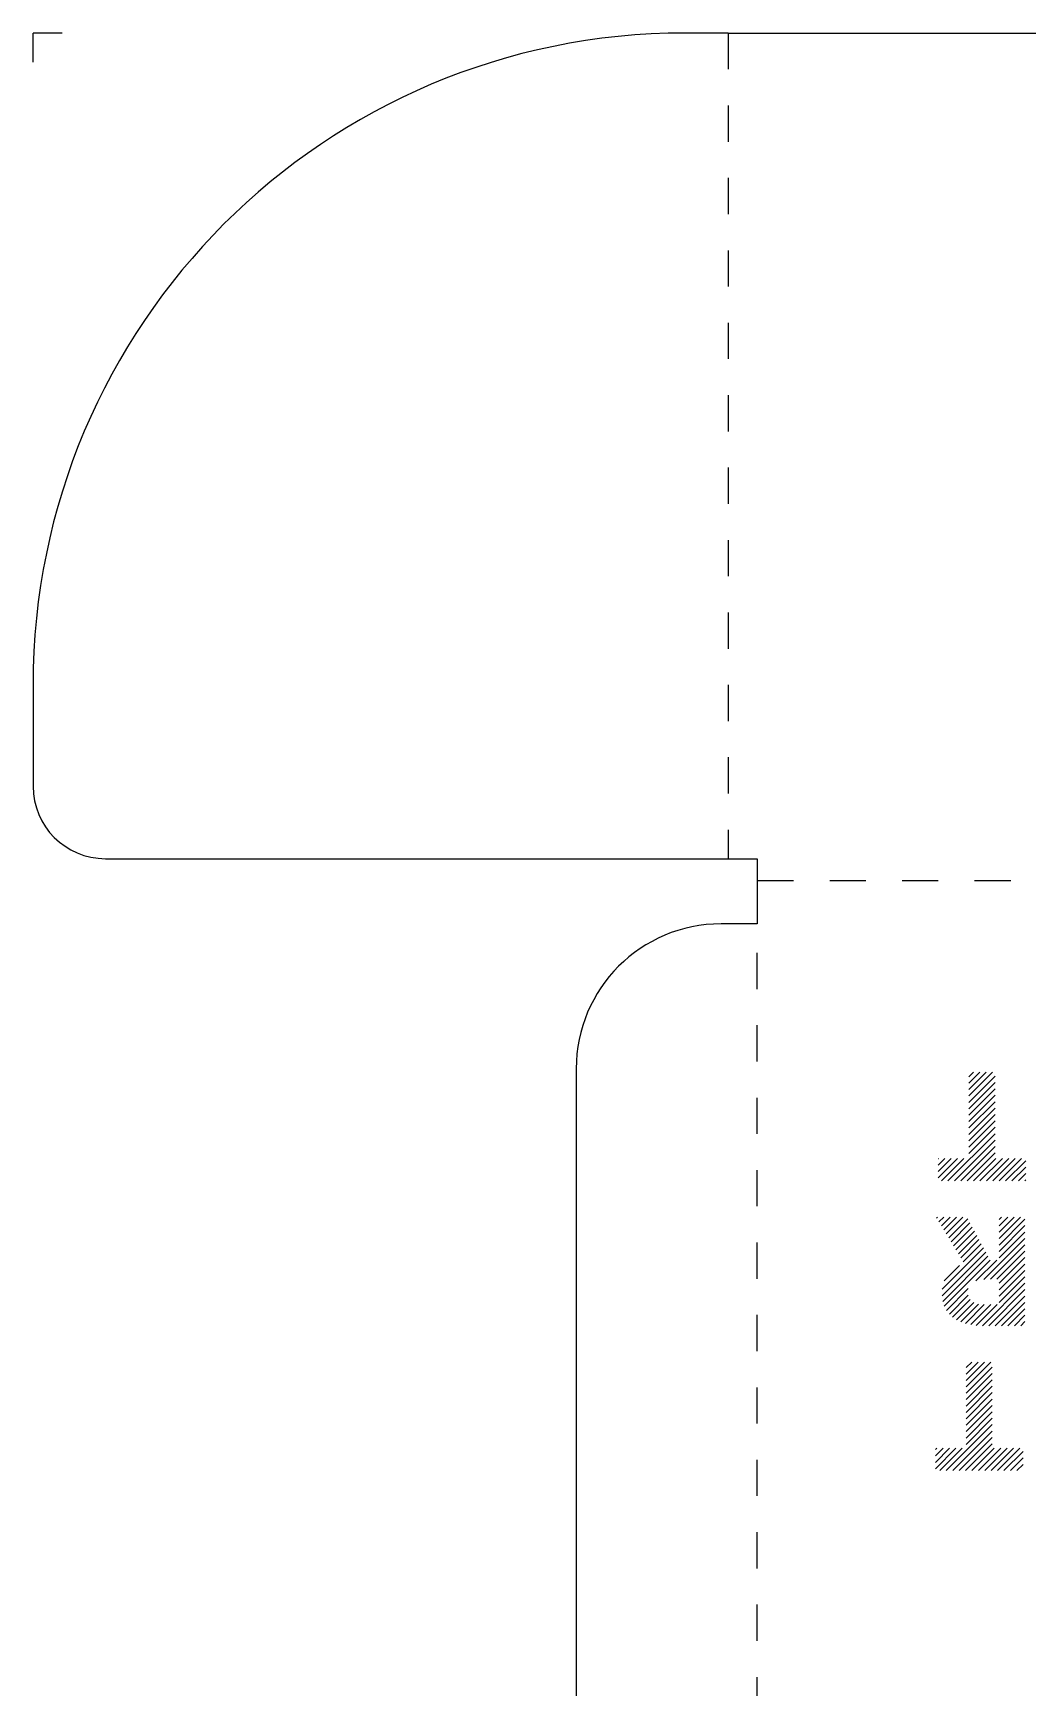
# Model space of a CAD drawing. Header units: millimetres. Extents: x -407 to 407, y -1471 to -78.
# Drawn here: x -255 to -117.6, y -306.5 to -78 of the extents above; entities that cross this region are included whole.
import ezdxf

# ---------------------------------------------------------------- set-up
doc = ezdxf.new("R2010")
doc.units = ezdxf.units.MM
doc.header["$MEASUREMENT"] = 0
doc.linetypes.add('Dashed', pattern=[10, 5, -5])
for name, color, linetype, true_color in [('Cut2', 1, 'Continuous', 0xff0000), ('Etch2', 5, 'Dashed', 0x0000ff), ('Opsoro logo', 5, 'Continuous', 0x0000ff)]:
    doc.layers.add(name, color=color, linetype=linetype, true_color=true_color)
pattern_1 = [(225, (0, 0), (0.4419417, -0.4419417), [])]

msp = doc.modelspace()

# ---------------------------------------------------------------- hatches: boundary and pattern name
at = {"layer": 'Opsoro logo'}
h = msp.add_hatch(dxfattribs=at)
h.set_pattern_fill('Hatch1', color=256, scale=5, angle=225, style=0, pattern_type=2)
h.set_pattern_definition(pattern_1)
h.paths.add_polyline_path([(-125.77, -233.41), (-125.77, -221.5), (-122.14, -221.5), (-122.14, -233.41), (-117.91, -233.41), (-117.91, -236.5), (-130, -236.5), (-130, -233.41)], flags=0)
h = msp.add_hatch(dxfattribs=at)
h.set_pattern_fill('Hatch1', color=256, scale=5, angle=225, style=0, pattern_type=2)
h.set_pattern_definition(pattern_1)
h.paths.add_polyline_path([(-126.07, -241.5), (-122.83, -247.45), (-121.6, -247.45), (-121.6, -241.5), (-118.04, -241.5), (-118.04, -256.5), (-123.76, -256.5), (-124.03, -256.5), (-124.3, -256.49), (-124.56, -256.47), (-124.83, -256.44), (-125.09, -256.41), (-125.35, -256.37), (-125.61, -256.33), (-125.87, -256.28), (-125.99, -256.25), (-126.12, -256.22), (-126.24, -256.18), (-126.37, -256.15), (-126.49, -256.11), (-126.61, -256.07), (-126.73, -256.02), (-126.84, -255.98), (-126.96, -255.93), (-127.07, -255.88), (-127.18, -255.83), (-127.29, -255.77), (-127.4, -255.71), (-127.5, -255.65), (-127.61, -255.59), (-127.71, -255.53), (-127.81, -255.46), (-127.91, -255.39), (-128, -255.31), (-128.1, -255.24), (-128.19, -255.16), (-128.28, -255.08), (-128.36, -255), (-128.44, -254.91), (-128.52, -254.82), (-128.6, -254.73), (-128.68, -254.64), (-128.75, -254.54), (-128.82, -254.44), (-128.89, -254.34), (-128.95, -254.23), (-129.01, -254.13), (-129.04, -254.07), (-129.07, -254.02), (-129.1, -253.96), (-129.13, -253.9), (-129.15, -253.85), (-129.18, -253.79), (-129.2, -253.73), (-129.23, -253.67), (-129.25, -253.6), (-129.27, -253.54), (-129.31, -253.42), (-129.35, -253.29), (-129.38, -253.15), (-129.41, -253.02), (-129.43, -252.88), (-129.45, -252.73), (-129.47, -252.59), (-129.48, -252.44), (-129.49, -252.28), (-129.5, -252.13), (-129.5, -251.97), (-129.5, -251.78), (-129.49, -251.68), (-129.49, -251.59), (-129.48, -251.5), (-129.47, -251.41), (-129.46, -251.32), (-129.45, -251.23), (-129.43, -251.15), (-129.42, -251.06), (-129.4, -250.97), (-129.38, -250.89), (-129.36, -250.81), (-129.34, -250.72), (-129.32, -250.64), (-129.29, -250.56), (-129.27, -250.48), (-129.24, -250.4), (-129.21, -250.33), (-129.18, -250.25), (-129.14, -250.17), (-129.11, -250.1), (-129.07, -250.03), (-129.04, -249.95), (-129, -249.88), (-128.95, -249.81), (-128.91, -249.74), (-128.87, -249.67), (-128.82, -249.6), (-128.77, -249.53), (-128.72, -249.47), (-128.67, -249.4), (-128.62, -249.34), (-128.57, -249.28), (-128.51, -249.21), (-128.46, -249.15), (-128.4, -249.09), (-128.34, -249.03), (-128.28, -248.98), (-128.22, -248.92), (-128.16, -248.87), (-128.1, -248.81), (-128.03, -248.76), (-127.96, -248.71), (-127.9, -248.66), (-127.83, -248.61), (-127.76, -248.56), (-127.69, -248.51), (-127.62, -248.47), (-127.54, -248.42), (-127.47, -248.38), (-127.39, -248.34), (-127.32, -248.3), (-127.24, -248.26), (-127.16, -248.22), (-127.08, -248.18), (-126.91, -248.11), (-126.74, -248.04), (-126.57, -247.98), (-126.39, -247.92), (-130.31, -241.5)], flags=0)
h.paths.add_polyline_path([(-125.92, -251.9), (-125.92, -251.83), (-125.92, -251.76), (-125.91, -251.7), (-125.9, -251.63), (-125.9, -251.57), (-125.89, -251.5), (-125.88, -251.47), (-125.87, -251.44), (-125.87, -251.41), (-125.86, -251.38), (-125.85, -251.35), (-125.84, -251.33), (-125.83, -251.3), (-125.82, -251.27), (-125.81, -251.24), (-125.8, -251.22), (-125.79, -251.19), (-125.78, -251.16), (-125.77, -251.14), (-125.76, -251.11), (-125.75, -251.09), (-125.73, -251.06), (-125.72, -251.04), (-125.71, -251.02), (-125.69, -250.99), (-125.68, -250.97), (-125.64, -250.93), (-125.61, -250.88), (-125.58, -250.84), (-125.55, -250.8), (-125.51, -250.76), (-125.47, -250.72), (-125.44, -250.69), (-125.4, -250.65), (-125.36, -250.62), (-125.32, -250.59), (-125.28, -250.56), (-125.23, -250.53), (-125.19, -250.5), (-125.14, -250.47), (-125.1, -250.44), (-125.05, -250.42), (-125, -250.4), (-124.95, -250.37), (-124.9, -250.35), (-124.85, -250.33), (-124.8, -250.31), (-124.75, -250.29), (-124.7, -250.27), (-124.65, -250.26), (-124.6, -250.24), (-124.54, -250.23), (-124.49, -250.21), (-124.43, -250.2), (-124.38, -250.19), (-124.32, -250.18), (-124.2, -250.15), (-124.09, -250.14), (-123.97, -250.12), (-123.86, -250.11), (-123.74, -250.1), (-123.63, -250.09), (-123.52, -250.09), (-123.4, -250.08), (-123.29, -250.08), (-121.58, -250.08), (-121.58, -253.58), (-123.5, -253.58), (-123.61, -253.58), (-123.71, -253.57), (-123.81, -253.57), (-123.91, -253.56), (-124.02, -253.55), (-124.13, -253.54), (-124.34, -253.51), (-124.4, -253.5), (-124.45, -253.5), (-124.5, -253.48), (-124.55, -253.47), (-124.6, -253.46), (-124.65, -253.45), (-124.7, -253.43), (-124.75, -253.42), (-124.8, -253.4), (-124.85, -253.39), (-124.9, -253.37), (-124.94, -253.35), (-124.99, -253.33), (-125.04, -253.31), (-125.08, -253.29), (-125.12, -253.27), (-125.17, -253.25), (-125.21, -253.22), (-125.25, -253.2), (-125.29, -253.17), (-125.33, -253.14), (-125.37, -253.11), (-125.41, -253.08), (-125.44, -253.05), (-125.48, -253.02), (-125.51, -252.99), (-125.55, -252.95), (-125.58, -252.92), (-125.61, -252.88), (-125.64, -252.84), (-125.67, -252.8), (-125.7, -252.76), (-125.71, -252.74), (-125.72, -252.72), (-125.74, -252.7), (-125.75, -252.68), (-125.76, -252.65), (-125.77, -252.63), (-125.78, -252.61), (-125.79, -252.58), (-125.8, -252.56), (-125.81, -252.54), (-125.82, -252.51), (-125.83, -252.49), (-125.84, -252.46), (-125.85, -252.43), (-125.86, -252.41), (-125.86, -252.38), (-125.87, -252.35), (-125.88, -252.33), (-125.88, -252.3), (-125.89, -252.27), (-125.9, -252.21), (-125.91, -252.15), (-125.91, -252.09), (-125.92, -252.03), (-125.92, -251.97)], flags=0)
h = msp.add_hatch(dxfattribs=at)
h.set_pattern_fill('Hatch1', color=256, scale=5, angle=225, style=0, pattern_type=2)
h.set_pattern_definition(pattern_1)
h.paths.add_polyline_path([(-126.16, -273.41), (-126.16, -261.5), (-122.54, -261.5), (-122.54, -273.41), (-118.3, -273.41), (-118.3, -276.5), (-130.4, -276.5), (-130.4, -273.41)], flags=0)

# ---------------------------------------------------------------- linework, layer by layer
at = {"layer": 'Cut2'}
for p, q in [((-159, -78), (-165, -78)), ((-159, -78), (-18.57, -78)), ((-255, -168), (-255, -182)), ((-245, -192), (-159, -192)), ((-159, -192), (-155, -192)), ((-155, -192), (-155, -201)), ((-155, -201), (-160, -201)), ((-180, -221), (-180, -390))]:
    msp.add_line(p, q, dxfattribs=at)
for centre, radius, start, end in [((-165, -168), 90, 90, 180), ((-245, -182), 10, 180, 270), ((-160, -221), 20, 90, 180)]:
    msp.add_arc(centre, radius, start, end, dxfattribs=at)
at = {"layer": 'Etch2'}
for p, q in [((-159, -78), (-159, -192)), ((-155, -195), (155, -195)), ((-155, -410), (-155, -201))]:
    msp.add_line(p, q, dxfattribs=at)
at = {"layer": 'Opsoro logo'}
for p in [(-251, -78), (-255, -82)]:
    msp.add_line(p, (-255, -78), dxfattribs=at)

doc.saveas('drawing.dxf')
